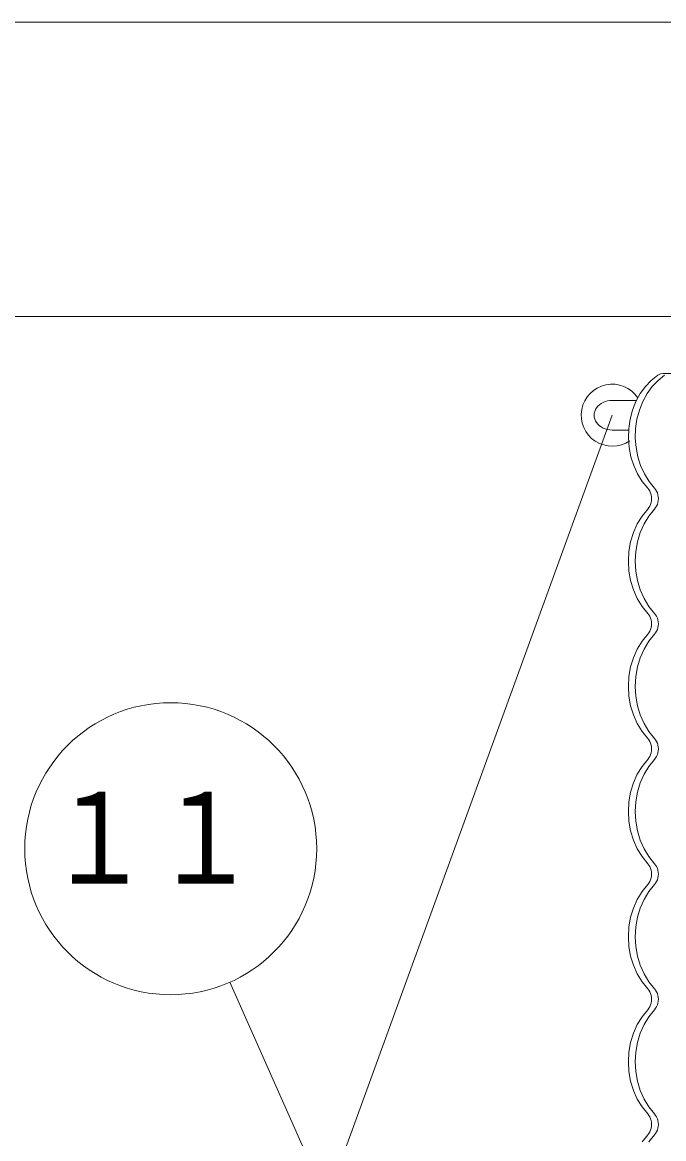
# Model space of a CAD drawing. Units: millimetres on the paper, scale 1:60. Extents: x 0 to 420, y -297 to 594.
# Drawn here: x 181.76 to 197.14, y 525.13 to 551.89 of the extents above; entities that cross this region are included whole.
import ezdxf
from ezdxf.enums import TextEntityAlignment as Align

# ---------------------------------------------------------------- set-up
doc = ezdxf.new("R2010")
doc.units = ezdxf.units.MM
doc.linetypes.add('USER1', pattern=[50.8, 31.75, -6.35, 6.35, -6.35])
doc.linetypes.add('USER3', pattern=[63.5, 31.75, -6.35, 6.35, -6.35, 6.35, -6.35])
doc.layers.add('LY_1', color=7, linetype='Continuous', lineweight=18)
doc.styles.add('ＭＳ ゴシック', font='')
doc.styles.get('ＭＳ ゴシック').set_extended_font_data('MS Gothic')

msp = doc.modelspace()

# ---------------------------------------------------------------- linework, layer by layer
at = {"layer": 'LY_1'}
for p, q in [((86.923, 551.891), (224.495, 551.891)), ((186.738, 528.883), (193.006, 514.763))]:
    msp.add_line(p, q, dxfattribs=at)
at = {"layer": 'LY_1', "linetype": 'USER3'}
msp.add_line((172.839, 544.839), (210.807, 544.839), dxfattribs=at)
at = {"layer": 'LY_1', "lineweight": 9}
for p, q in [((197.129, 543.474), (197.06, 543.463)), ((210.636, 543.474), (197.129, 543.474)), ((196.84, 543.309), (196.699, 543.16)), ((196.997, 543.432), (196.84, 543.309)), ((197.003, 543.309), (196.862, 543.16)), ((197.06, 543.463), (196.997, 543.432)), ((197.16, 543.432), (197.003, 543.309)), ((196.575, 542.99), (196.472, 542.8)), ((196.699, 543.16), (196.575, 542.99)), ((196.738, 542.99), (196.635, 542.8)), ((196.862, 543.16), (196.738, 542.99)), ((195.559, 542.691), (195.528, 542.652)), ((195.597, 542.726), (195.559, 542.691)), ((195.64, 542.756), (195.597, 542.726)), ((195.687, 542.782), (195.64, 542.756)), ((195.738, 542.803), (195.687, 542.782)), ((195.792, 542.818), (195.738, 542.803)), ((195.847, 542.827), (195.792, 542.818)), ((195.904, 542.83), (195.847, 542.827)), ((196.486, 542.83), (195.904, 542.83)), ((196.472, 542.8), (196.391, 542.595)), ((196.635, 542.8), (196.554, 542.595)), ((195.473, 542.52), (195.47, 542.474)), ((195.47, 542.474), (195.473, 542.428)), ((195.484, 542.566), (195.473, 542.52)), ((195.473, 542.428), (195.484, 542.382)), ((195.503, 542.61), (195.484, 542.566)), ((195.528, 542.652), (195.503, 542.61)), ((196.391, 542.595), (196.333, 542.379)), ((196.554, 542.595), (196.496, 542.379)), ((195.484, 542.382), (195.503, 542.338)), ((195.503, 542.338), (195.528, 542.296)), ((195.528, 542.296), (195.559, 542.257)), ((195.559, 542.257), (195.597, 542.222)), ((195.597, 542.222), (195.64, 542.192)), ((195.64, 542.192), (195.687, 542.166)), ((195.687, 542.166), (195.738, 542.145)), ((195.738, 542.145), (195.792, 542.13)), ((196.3, 542.155), (196.293, 541.927)), ((196.333, 542.379), (196.3, 542.155)), ((196.463, 542.155), (196.456, 541.927)), ((196.496, 542.379), (196.463, 542.155)), ((195.792, 542.13), (195.847, 542.121)), ((195.847, 542.121), (195.904, 542.118)), ((196.295, 542.118), (195.904, 542.118)), ((196.293, 541.927), (196.311, 541.701)), ((196.456, 541.927), (196.474, 541.701)), ((196.311, 541.701), (196.354, 541.479)), ((196.474, 541.701), (196.517, 541.479)), ((196.354, 541.479), (196.421, 541.267)), ((196.517, 541.479), (196.584, 541.267)), ((196.421, 541.267), (196.512, 541.068)), ((196.512, 541.068), (196.623, 540.886)), ((196.584, 541.267), (196.675, 541.068)), ((196.675, 541.068), (196.787, 540.886)), ((196.623, 540.886), (196.754, 540.724)), ((196.787, 540.886), (196.918, 540.724)), ((196.754, 540.724), (196.782, 540.69)), ((196.782, 540.69), (196.804, 540.653)), ((196.804, 540.653), (196.823, 540.611)), ((196.823, 540.611), (196.836, 540.567)), ((196.836, 540.567), (196.844, 540.521)), ((196.918, 540.724), (196.945, 540.69)), ((196.945, 540.69), (196.968, 540.653)), ((196.968, 540.653), (196.986, 540.611)), ((196.986, 540.611), (196.999, 540.567)), ((196.999, 540.567), (197.007, 540.521)), ((196.804, 540.295), (196.782, 540.258)), ((196.823, 540.337), (196.804, 540.295)), ((196.836, 540.381), (196.823, 540.337)), ((196.844, 540.427), (196.836, 540.381)), ((196.844, 540.521), (196.847, 540.474)), ((196.847, 540.474), (196.844, 540.427)), ((196.968, 540.295), (196.945, 540.258)), ((196.986, 540.337), (196.968, 540.295)), ((196.999, 540.381), (196.986, 540.337)), ((197.007, 540.427), (196.999, 540.381)), ((197.007, 540.521), (197.01, 540.474)), ((197.01, 540.474), (197.007, 540.427)), ((196.619, 540.056), (196.505, 539.867)), ((196.754, 540.224), (196.619, 540.056)), ((196.782, 540.056), (196.668, 539.867)), ((196.782, 540.258), (196.754, 540.224)), ((196.918, 540.224), (196.782, 540.056)), ((196.945, 540.258), (196.918, 540.224)), ((196.505, 539.867), (196.413, 539.66)), ((196.668, 539.867), (196.576, 539.66)), ((196.413, 539.66), (196.346, 539.439)), ((196.576, 539.66), (196.51, 539.439)), ((196.306, 539.209), (196.292, 538.974)), ((196.346, 539.439), (196.306, 539.209)), ((196.469, 539.209), (196.455, 538.974)), ((196.51, 539.439), (196.469, 539.209)), ((196.292, 538.974), (196.306, 538.739)), ((196.455, 538.974), (196.469, 538.739)), ((196.306, 538.739), (196.346, 538.509)), ((196.469, 538.739), (196.51, 538.509)), ((196.346, 538.509), (196.413, 538.288)), ((196.51, 538.509), (196.576, 538.288)), ((196.413, 538.288), (196.505, 538.081)), ((196.576, 538.288), (196.668, 538.081)), ((196.505, 538.081), (196.619, 537.892)), ((196.619, 537.892), (196.754, 537.724)), ((196.668, 538.081), (196.782, 537.892)), ((196.782, 537.892), (196.918, 537.724)), ((196.754, 537.724), (196.782, 537.69)), ((196.782, 537.69), (196.804, 537.653)), ((196.804, 537.653), (196.823, 537.611)), ((196.823, 537.611), (196.836, 537.567)), ((196.918, 537.724), (196.945, 537.69)), ((196.945, 537.69), (196.968, 537.653)), ((196.968, 537.653), (196.986, 537.611)), ((196.986, 537.611), (196.999, 537.567)), ((196.823, 537.337), (196.804, 537.295)), ((196.836, 537.381), (196.823, 537.337)), ((196.836, 537.567), (196.844, 537.521)), ((196.844, 537.427), (196.836, 537.381)), ((196.844, 537.521), (196.847, 537.474)), ((196.847, 537.474), (196.844, 537.427)), ((196.986, 537.337), (196.968, 537.295)), ((196.999, 537.381), (196.986, 537.337)), ((196.999, 537.567), (197.007, 537.521)), ((197.007, 537.427), (196.999, 537.381)), ((197.007, 537.521), (197.01, 537.474)), ((197.01, 537.474), (197.007, 537.427)), ((196.619, 537.056), (196.505, 536.867)), ((196.754, 537.224), (196.619, 537.056)), ((196.782, 537.056), (196.668, 536.867)), ((196.782, 537.258), (196.754, 537.224)), ((196.804, 537.295), (196.782, 537.258)), ((196.918, 537.224), (196.782, 537.056)), ((196.945, 537.258), (196.918, 537.224)), ((196.968, 537.295), (196.945, 537.258)), ((196.505, 536.867), (196.413, 536.66)), ((196.668, 536.867), (196.576, 536.66)), ((196.413, 536.66), (196.346, 536.439)), ((196.576, 536.66), (196.51, 536.439)), ((196.346, 536.439), (196.306, 536.209)), ((196.51, 536.439), (196.469, 536.209)), ((196.306, 536.209), (196.292, 535.974)), ((196.469, 536.209), (196.455, 535.974)), ((196.292, 535.974), (196.306, 535.739)), ((196.306, 535.739), (196.346, 535.509)), ((196.455, 535.974), (196.469, 535.739)), ((196.469, 535.739), (196.51, 535.509)), ((196.346, 535.509), (196.413, 535.288)), ((196.51, 535.509), (196.576, 535.288)), ((196.413, 535.288), (196.505, 535.081)), ((196.576, 535.288), (196.668, 535.081)), ((196.505, 535.081), (196.619, 534.892)), ((196.668, 535.081), (196.782, 534.892)), ((196.619, 534.892), (196.754, 534.724)), ((196.754, 534.724), (196.782, 534.69)), ((196.782, 534.892), (196.918, 534.724)), ((196.782, 534.69), (196.804, 534.653)), ((196.804, 534.653), (196.823, 534.611)), ((196.918, 534.724), (196.945, 534.69)), ((196.945, 534.69), (196.968, 534.653)), ((196.968, 534.653), (196.986, 534.611)), ((196.823, 534.611), (196.836, 534.567)), ((196.836, 534.381), (196.823, 534.337)), ((196.836, 534.567), (196.844, 534.521)), ((196.844, 534.427), (196.836, 534.381)), ((196.844, 534.521), (196.847, 534.474)), ((196.847, 534.474), (196.844, 534.427)), ((196.986, 534.611), (196.999, 534.567)), ((196.999, 534.381), (196.986, 534.337)), ((196.999, 534.567), (197.007, 534.521)), ((197.007, 534.427), (196.999, 534.381)), ((197.007, 534.521), (197.01, 534.474)), ((197.01, 534.474), (197.007, 534.427)), ((196.754, 534.224), (196.619, 534.056)), ((196.782, 534.258), (196.754, 534.224)), ((196.804, 534.295), (196.782, 534.258)), ((196.918, 534.224), (196.782, 534.056)), ((196.823, 534.337), (196.804, 534.295)), ((196.945, 534.258), (196.918, 534.224)), ((196.968, 534.295), (196.945, 534.258)), ((196.986, 534.337), (196.968, 534.295)), ((196.505, 533.867), (196.413, 533.66)), ((196.619, 534.056), (196.505, 533.867)), ((196.668, 533.867), (196.576, 533.66)), ((196.782, 534.056), (196.668, 533.867)), ((196.413, 533.66), (196.346, 533.439)), ((196.576, 533.66), (196.51, 533.439)), ((196.346, 533.439), (196.306, 533.209)), ((196.51, 533.439), (196.469, 533.209)), ((196.306, 533.209), (196.292, 532.974)), ((196.469, 533.209), (196.455, 532.974)), ((196.292, 532.974), (196.306, 532.739)), ((196.455, 532.974), (196.469, 532.739)), ((196.306, 532.739), (196.346, 532.509)), ((196.346, 532.509), (196.413, 532.288)), ((196.469, 532.739), (196.51, 532.509)), ((196.51, 532.509), (196.576, 532.288)), ((196.413, 532.288), (196.505, 532.081)), ((196.576, 532.288), (196.668, 532.081)), ((196.505, 532.081), (196.619, 531.892)), ((196.668, 532.081), (196.782, 531.892)), ((196.619, 531.892), (196.754, 531.724)), ((196.754, 531.724), (196.782, 531.69)), ((196.782, 531.892), (196.918, 531.724)), ((196.918, 531.724), (196.945, 531.69)), ((196.782, 531.69), (196.804, 531.653)), ((196.804, 531.653), (196.823, 531.611)), ((196.823, 531.611), (196.836, 531.567)), ((196.836, 531.567), (196.844, 531.521)), ((196.844, 531.521), (196.847, 531.474)), ((196.847, 531.474), (196.844, 531.427)), ((196.945, 531.69), (196.968, 531.653)), ((196.968, 531.653), (196.986, 531.611)), ((196.986, 531.611), (196.999, 531.567)), ((196.999, 531.567), (197.007, 531.521)), ((197.007, 531.521), (197.01, 531.474)), ((197.01, 531.474), (197.007, 531.427)), ((196.754, 531.224), (196.619, 531.056)), ((196.782, 531.258), (196.754, 531.224)), ((196.804, 531.295), (196.782, 531.258)), ((196.918, 531.224), (196.782, 531.056)), ((196.823, 531.337), (196.804, 531.295)), ((196.836, 531.381), (196.823, 531.337)), ((196.844, 531.427), (196.836, 531.381)), ((196.945, 531.258), (196.918, 531.224)), ((196.968, 531.295), (196.945, 531.258)), ((196.986, 531.337), (196.968, 531.295)), ((196.999, 531.381), (196.986, 531.337)), ((197.007, 531.427), (196.999, 531.381)), ((196.619, 531.056), (196.505, 530.867)), ((196.782, 531.056), (196.668, 530.867)), ((196.413, 530.66), (196.346, 530.439)), ((196.505, 530.867), (196.413, 530.66)), ((196.576, 530.66), (196.51, 530.439)), ((196.668, 530.867), (196.576, 530.66)), ((196.346, 530.439), (196.306, 530.209)), ((196.51, 530.439), (196.469, 530.209)), ((196.306, 530.209), (196.292, 529.974)), ((196.469, 530.209), (196.455, 529.974)), ((196.292, 529.974), (196.306, 529.739)), ((196.455, 529.974), (196.469, 529.739)), ((196.306, 529.739), (196.346, 529.509)), ((196.469, 529.739), (196.51, 529.509)), ((196.346, 529.509), (196.413, 529.288)), ((196.51, 529.509), (196.576, 529.288)), ((196.413, 529.288), (196.505, 529.081)), ((196.505, 529.081), (196.619, 528.892)), ((196.576, 529.288), (196.668, 529.081)), ((196.668, 529.081), (196.782, 528.892)), ((196.619, 528.892), (196.754, 528.724)), ((196.782, 528.892), (196.918, 528.724)), ((196.782, 528.69), (196.754, 528.724)), ((196.804, 528.653), (196.782, 528.69)), ((196.823, 528.611), (196.804, 528.653)), ((196.836, 528.567), (196.823, 528.611)), ((196.844, 528.521), (196.836, 528.567)), ((196.847, 528.474), (196.844, 528.521)), ((196.945, 528.69), (196.918, 528.724)), ((196.968, 528.653), (196.945, 528.69)), ((196.986, 528.611), (196.968, 528.653)), ((196.999, 528.567), (196.986, 528.611)), ((197.007, 528.521), (196.999, 528.567)), ((197.01, 528.474), (197.007, 528.521)), ((196.619, 528.056), (196.754, 528.224)), ((196.754, 528.224), (196.782, 528.258)), ((196.782, 528.258), (196.804, 528.295)), ((196.782, 528.056), (196.918, 528.224)), ((196.804, 528.295), (196.823, 528.337)), ((196.823, 528.337), (196.836, 528.381)), ((196.836, 528.381), (196.844, 528.427)), ((196.844, 528.427), (196.847, 528.474)), ((196.918, 528.224), (196.945, 528.258)), ((196.945, 528.258), (196.968, 528.295)), ((196.968, 528.295), (196.986, 528.337)), ((196.986, 528.337), (196.999, 528.381)), ((196.999, 528.381), (197.007, 528.427)), ((197.007, 528.427), (197.01, 528.474)), ((196.505, 527.867), (196.619, 528.056)), ((196.668, 527.867), (196.782, 528.056)), ((196.413, 527.66), (196.505, 527.867)), ((196.576, 527.66), (196.668, 527.867)), ((196.306, 527.209), (196.346, 527.439)), ((196.346, 527.439), (196.413, 527.66)), ((196.469, 527.209), (196.51, 527.439)), ((196.51, 527.439), (196.576, 527.66)), ((196.292, 526.974), (196.306, 527.209)), ((196.455, 526.974), (196.469, 527.209)), ((196.306, 526.739), (196.292, 526.974)), ((196.469, 526.739), (196.455, 526.974)), ((196.346, 526.509), (196.306, 526.739)), ((196.51, 526.509), (196.469, 526.739)), ((196.413, 526.288), (196.346, 526.509)), ((196.576, 526.288), (196.51, 526.509)), ((196.505, 526.081), (196.413, 526.288)), ((196.619, 525.892), (196.505, 526.081)), ((196.668, 526.081), (196.576, 526.288)), ((196.782, 525.892), (196.668, 526.081)), ((196.754, 525.724), (196.619, 525.892)), ((196.918, 525.724), (196.782, 525.892)), ((196.782, 525.69), (196.754, 525.724)), ((196.804, 525.653), (196.782, 525.69)), ((196.823, 525.611), (196.804, 525.653)), ((196.836, 525.567), (196.823, 525.611)), ((196.844, 525.521), (196.836, 525.567)), ((196.945, 525.69), (196.918, 525.724)), ((196.968, 525.653), (196.945, 525.69)), ((196.986, 525.611), (196.968, 525.653)), ((196.999, 525.567), (196.986, 525.611)), ((197.007, 525.521), (196.999, 525.567)), ((196.782, 525.258), (196.804, 525.295)), ((196.804, 525.295), (196.823, 525.337)), ((196.823, 525.337), (196.836, 525.381)), ((196.836, 525.381), (196.844, 525.427)), ((196.847, 525.474), (196.844, 525.521)), ((196.844, 525.427), (196.847, 525.474)), ((196.945, 525.258), (196.968, 525.295)), ((196.968, 525.295), (196.986, 525.337)), ((196.986, 525.337), (196.999, 525.381)), ((196.999, 525.381), (197.007, 525.427)), ((197.01, 525.474), (197.007, 525.521)), ((197.007, 525.427), (197.01, 525.474)), ((196.619, 525.056), (196.754, 525.224)), ((196.754, 525.224), (196.782, 525.258)), ((196.782, 525.056), (196.918, 525.224)), ((196.918, 525.224), (196.945, 525.258))]:
    msp.add_line(p, q, dxfattribs=at)
at = {"layer": 'LY_1', "linetype": 'USER1'}
msp.add_line((185.573, 514.096), (195.904, 542.474), dxfattribs=at)
at = {"layer": 'LY_1'}
msp.add_circle((185.318, 532.082), 3.5, dxfattribs=at)
at = {"layer": 'LY_1', "lineweight": 9}
msp.add_arc((195.904, 542.474), 0.743, 34.2344, 304.5235, dxfattribs=at)

# ---------------------------------------------------------------- texts
at = {"layer": 'LY_1', "style": 'ＭＳ ゴシック', "width": 0.85}
msp.add_text('１１', height=2.199, dxfattribs=at).set_placement((182.318, 530.582), align=Align.BOTTOM_LEFT)

doc.saveas('drawing.dxf')
